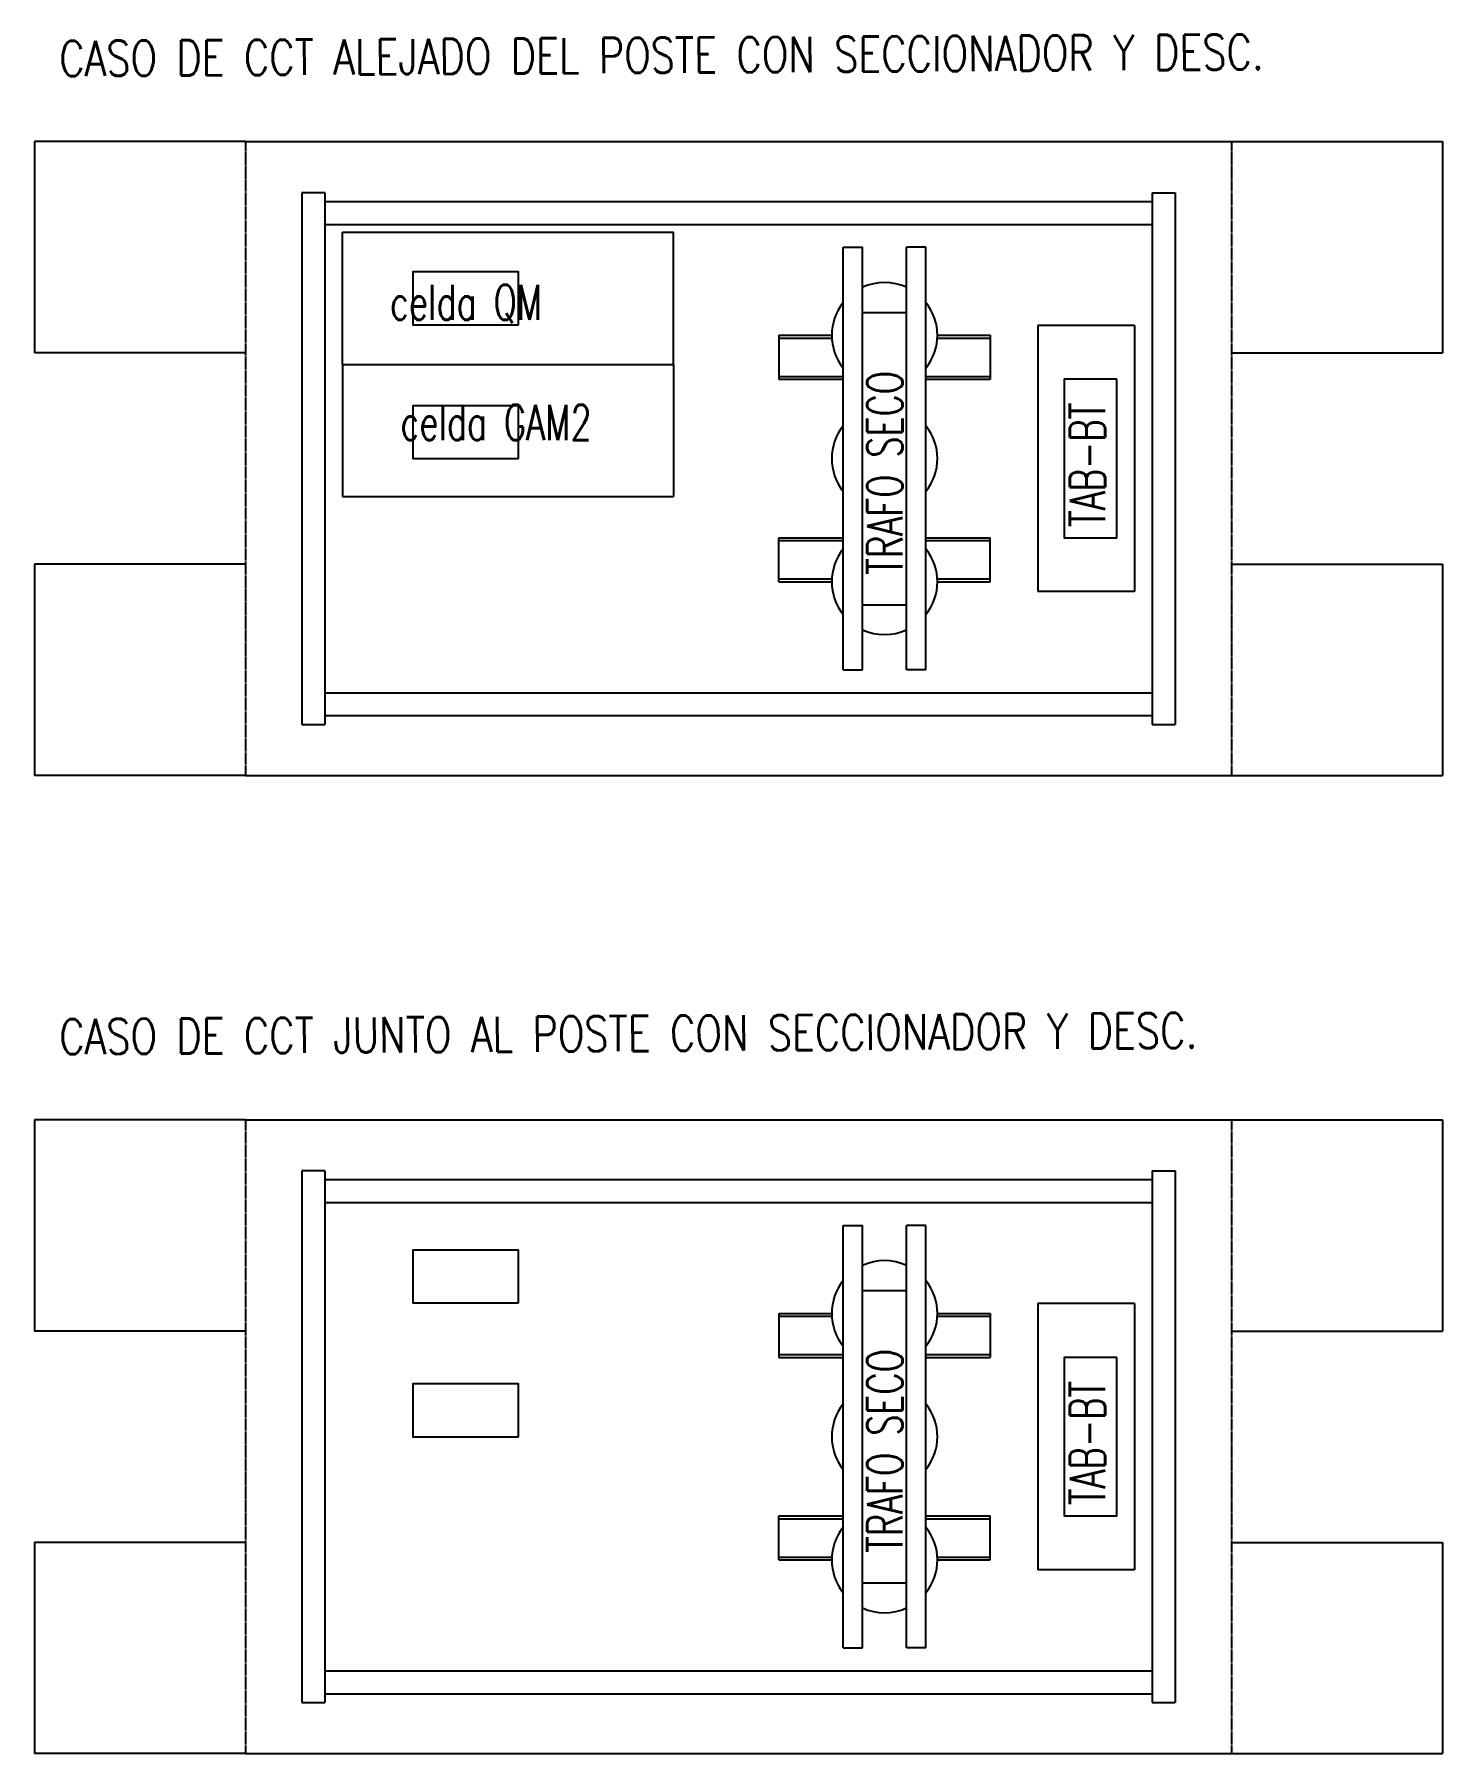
# Model space of a CAD drawing. Header units: millimetres. Extents: x 34002 to 70827, y 19117 to 33202.
# Drawn here: x 49853 to 53853, y 19407 to 24289 of the extents above; entities that cross this region are included whole.
import ezdxf

# ---------------------------------------------------------------- set-up
doc = ezdxf.new("R2010")
doc.units = ezdxf.units.MM
doc.linetypes.add('HIDDEN2', pattern=[4.7625, 3.175, -1.5875])
doc.layers.add('Textos catenaria', color=7, linetype='Continuous')
doc.styles.add('SIMPLEX', font='simplex.shx', dxfattribs={"width": 0.75})

# ---------------------------------------------------------------- blocks, each defined once
blk = doc.blocks.new('centro compacto de transformación layout')
at = {"color": 6}
for p, q in [((65, 0), (0, 0)), ((0, 0), (0, -1510)), ((65, 0), (65, -1510)), ((65, -25), (2415, -25)), ((2415, 0), (2415, -1510)), ((2415, 0), (2480, 0)), ((2480, 0), (2480, -1510)), ((65, -90), (2415, -90)), ((115, -487.5), (115, -112.5)), ((115, -112.5), (1055, -112.5)), ((1055, -487.5), (1055, -112.5)), ((1537.5, -1355), (1537.5, -155)), ((1537.5, -155), (1592.5, -155)), ((1592.5, -1355), (1592.5, -155)), ((1717.5, -1355), (1717.5, -155)), ((1772.5, -155), (1717.5, -155)), ((1772.5, -1355), (1772.5, -155)), ((1592.5, -340), (1717.5, -340)), ((2090, -377), (2090, -1133)), ((2365, -377), (2090, -377)), ((2365, -377), (2365, -1133)), ((1355, -405), (1505, -405)), ((1355, -405), (1355, -530)), ((1355, -413), (1505.2, -413)), ((1804.8, -413), (1955, -413)), ((1805, -405), (1955, -405)), ((1955, -405), (1955, -530)), ((115, -487.5), (1055, -487.5)), ((115, -487.5), (115, -862.5)), ((1055, -487.5), (1055, -862.5)), ((1355, -522), (1537.5, -522)), ((1355, -530), (1537.5, -530)), ((1772.5, -522), (1955, -522)), ((1772.5, -530), (1955, -530)), ((115, -862.5), (1055, -862.5)), ((1355, -980), (1537.5, -980)), ((1355, -1105), (1355, -980)), ((1355, -988), (1537.5, -988)), ((1772.5, -980), (1955, -980)), ((1772.5, -988), (1955, -988)), ((1955, -1105), (1955, -980)), ((1355, -1097), (1505.2, -1097)), ((1355, -1105), (1505, -1105)), ((1804.8, -1097), (1955, -1097)), ((1805, -1105), (1955, -1105)), ((1592.5, -1170), (1717.5, -1170)), ((2365, -1133), (2090, -1133)), ((1537.5, -1355), (1592.5, -1355)), ((1772.5, -1355), (1717.5, -1355)), ((65, -1420), (2415, -1420)), ((0, -1510), (65, -1510)), ((65, -1485), (2415, -1485)), ((2415, -1510), (2480, -1510))]:
    blk.add_line(p, q, dxfattribs=at)
at = {"color": 5}
for points in [[(615, -375), (615, -225), (315, -225), (315, -375)], [(2315, -530), (2165, -530), (2165, -980), (2315, -980)], [(615, -755), (615, -605), (315, -605), (315, -755)]]:
    blk.add_lwpolyline(points, close=True, dxfattribs=at)
at = {"color": 6}
for centre, start, end in [((1655, -405), 65.3757, 114.6243), ((1655, -405), 141.5668, 218.4332), ((1655, -405), 321.5668, 38.4332), ((1655, -755), 141.5668, 218.4332), ((1655, -755), 321.5668, 38.4332), ((1655, -1105), 141.5668, 218.4332), ((1655, -1105), 321.5668, 38.4332), ((1655, -1105), 245.3757, 294.6243)]:
    blk.add_arc(centre, 150, start, end, dxfattribs=at)
at = {"layer": 'Textos catenaria', "color": 7, "style": 'SIMPLEX', "width": 0.7}
for s, p in [('celda QM', (250.2, -361.2)), ('celda GAM2', (279.8, -702.4))]:
    blk.add_text(s, height=100, dxfattribs=at).set_placement(p)
for s, p in [('TRAFO SECO', (1705.8, -1085.4)), ('TAB-BT', (2281.1, -949.8))]:
    blk.add_text(s, height=100, rotation=90, dxfattribs=at).set_placement(p)

msp = doc.modelspace()

# ---------------------------------------------------------------- linework, layer by layer
at = {"color": 8}
for p, q in [((49852.7, 23984.425), (49852.7, 23384.425)), ((50452.7, 23984.425), (49852.7, 23984.425)), ((50452.7, 23984.425), (53252.7, 23984.425)), ((53252.7, 23984.425), (53852.7, 23984.425)), ((53852.7, 23984.425), (53852.7, 23384.425)), ((50452.7, 23384.425), (49852.7, 23384.425)), ((53252.7, 23384.425), (53852.7, 23384.425)), ((49852.7, 22784.425), (49852.7, 22184.425)), ((50452.7, 22784.425), (49852.7, 22784.425)), ((53252.7, 22784.425), (53852.7, 22784.425)), ((53852.7, 22784.425), (53852.7, 22184.425)), ((50452.7, 22184.425), (49852.7, 22184.425)), ((50452.7, 22184.425), (53252.7, 22184.425)), ((53252.7, 22184.425), (53852.7, 22184.425)), ((49852.7, 21206.553), (49852.7, 20606.553)), ((50452.7, 21206.553), (49852.7, 21206.553)), ((50452.7, 21206.553), (53252.7, 21206.553)), ((53252.7, 21206.553), (53852.7, 21206.553)), ((53852.7, 21206.553), (53852.7, 20606.553)), ((50452.7, 20606.553), (49852.7, 20606.553)), ((53252.7, 20606.553), (53852.7, 20606.553)), ((49852.7, 20006.553), (49852.7, 19406.553)), ((50452.7, 20006.553), (49852.7, 20006.553)), ((53252.7, 20006.553), (53852.7, 20006.553)), ((53852.7, 20006.553), (53852.7, 19406.553)), ((50452.7, 19406.553), (49852.7, 19406.553)), ((50452.7, 19406.553), (53252.7, 19406.553)), ((53252.7, 19406.553), (53852.7, 19406.553))]:
    msp.add_line(p, q, dxfattribs=at)
at = {"color": 8, "linetype": 'HIDDEN2', "ltscale": 0.05}
for p, q in [((50452.7, 23984.425), (50452.7, 22184.425)), ((53252.7, 23984.425), (53252.7, 22184.425)), ((50452.7, 21206.553), (50452.7, 19406.553)), ((53252.7, 21206.553), (53252.7, 19406.553))]:
    msp.add_line(p, q, dxfattribs=at)
at = {"color": 6}
for p, q in [((50677.7, 21061.553), (50612.7, 21061.553)), ((50612.7, 21061.553), (50612.7, 19551.553)), ((50677.7, 21061.553), (50677.7, 19551.553)), ((53027.7, 21061.553), (53027.7, 19551.553)), ((53027.7, 21061.553), (53092.7, 21061.553)), ((53092.7, 21061.553), (53092.7, 19551.553)), ((50677.7, 21036.553), (53027.7, 21036.553)), ((50677.7, 20971.553), (53027.7, 20971.553)), ((52150.2, 19706.553), (52150.2, 20906.553)), ((52150.2, 20906.553), (52205.2, 20906.553)), ((52205.2, 19706.553), (52205.2, 20906.553)), ((52330.2, 19706.553), (52330.2, 20906.553)), ((52385.2, 20906.553), (52330.2, 20906.553)), ((52385.2, 19706.553), (52385.2, 20906.553)), ((52205.2, 20721.553), (52330.2, 20721.553)), ((51967.7, 20656.553), (52117.7, 20656.553)), ((51967.7, 20656.553), (51967.7, 20531.553)), ((52417.7, 20656.553), (52567.7, 20656.553)), ((52567.7, 20656.553), (52567.7, 20531.553)), ((52702.7, 20684.553), (52702.7, 19928.553)), ((52977.7, 20684.553), (52702.7, 20684.553)), ((52977.7, 20684.553), (52977.7, 19928.553)), ((51967.7, 20648.553), (52117.914, 20648.553)), ((52417.487, 20648.553), (52567.7, 20648.553)), ((51967.7, 20539.553), (52150.2, 20539.553)), ((51967.7, 20531.553), (52150.2, 20531.553)), ((52385.2, 20539.553), (52567.7, 20539.553)), ((52385.2, 20531.553), (52567.7, 20531.553)), ((51967.7, 20081.553), (52150.2, 20081.553)), ((51967.7, 19956.553), (51967.7, 20081.553)), ((51967.7, 20073.553), (52150.2, 20073.553)), ((52385.2, 20081.553), (52567.7, 20081.553)), ((52385.2, 20073.553), (52567.7, 20073.553)), ((52567.7, 19956.553), (52567.7, 20081.553)), ((51967.7, 19964.553), (52117.914, 19964.553)), ((51967.7, 19956.553), (52117.7, 19956.553)), ((52417.487, 19964.553), (52567.7, 19964.553)), ((52417.7, 19956.553), (52567.7, 19956.553)), ((52977.7, 19928.553), (52702.7, 19928.553)), ((52205.2, 19891.553), (52330.2, 19891.553)), ((52150.2, 19706.553), (52205.2, 19706.553)), ((52385.2, 19706.553), (52330.2, 19706.553)), ((50677.7, 19641.553), (53027.7, 19641.553)), ((50612.7, 19551.553), (50677.7, 19551.553)), ((50677.7, 19576.553), (53027.7, 19576.553)), ((53027.7, 19551.553), (53092.7, 19551.553))]:
    msp.add_line(p, q, dxfattribs=at)
at = {"color": 5}
for points in [[(51227.7, 20686.553), (51227.7, 20836.553), (50927.7, 20836.553), (50927.7, 20686.553)], [(52927.7, 20531.553), (52777.7, 20531.553), (52777.7, 20081.553), (52927.7, 20081.553)], [(51227.7, 20306.553), (51227.7, 20456.553), (50927.7, 20456.553), (50927.7, 20306.553)]]:
    msp.add_lwpolyline(points, close=True, dxfattribs=at)
at = {"color": 6}
for centre, start, end in [((52267.7, 20656.553), 65.375682, 114.624318), ((52267.7, 20656.553), 141.566794, 218.433206), ((52267.7, 20656.553), 321.566794, 38.433206), ((52267.7, 20306.553), 141.566794, 218.433206), ((52267.7, 20306.553), 321.566794, 38.433206), ((52267.7, 19956.553), 141.566794, 218.433206), ((52267.7, 19956.553), 321.566794, 38.433206), ((52267.7, 19956.553), 245.375682, 294.624318)]:
    msp.add_arc(centre, 150, start, end, dxfattribs=at)

# ---------------------------------------------------------------- block references
msp.add_blockref('centro compacto de transformación layout', (50612.7, 23839.425))

# ---------------------------------------------------------------- texts
at = {"layer": 'Textos catenaria', "style": 'SIMPLEX', "width": 0.8}
for s, p in [('CASO DE CCT ALEJADO DEL POSTE CON SECCIONADOR Y DESC.', (49923.689, 24170.315)), ('CASO DE CCT JUNTO AL POSTE CON SECCIONADOR Y DESC.', (49923.689, 21392.443))]:
    msp.add_text(s, height=100, rotation=0.319342, dxfattribs=at).set_placement(p)
at = {"layer": 'Textos catenaria', "color": 7, "style": 'SIMPLEX', "width": 0.7}
for s, p in [('TRAFO SECO', (52318.469, 19976.189)), ('TAB-BT', (52893.793, 20111.739))]:
    msp.add_text(s, height=100, rotation=90, dxfattribs=at).set_placement(p)

doc.saveas('drawing.dxf')
